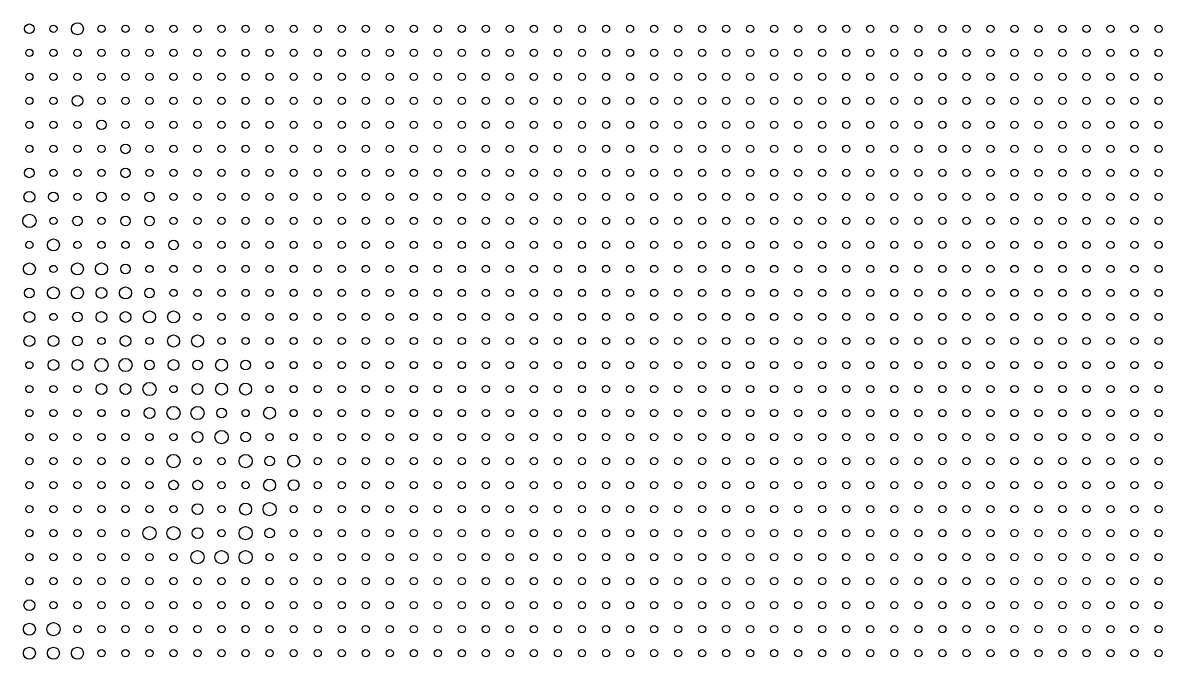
# Model space of a CAD drawing. Header units: metres. Extents: x -6 to 3826, y 14 to 2163.
# Drawn here: x 2874 to 3823, y 1095 to 1625 of the extents above; entities that cross this region are included whole.
import ezdxf

# ---------------------------------------------------------------- set-up
doc = ezdxf.new("R2010")
doc.units = ezdxf.units.M

msp = doc.modelspace()

# ---------------------------------------------------------------- linework, layer by layer
for centre, radius in [((2880, 1620), 4), ((2900, 1620), 3), ((2920, 1620), 5), ((2940, 1620), 3), ((2960, 1620), 3), ((2980, 1620), 3), ((3000, 1620), 3), ((3020, 1620), 3), ((3040, 1620), 3), ((3060, 1620), 3), ((3080, 1620), 3), ((3100, 1620), 3), ((3120, 1620), 3), ((3140, 1620), 3), ((3160, 1620), 3), ((3180, 1620), 3), ((3200, 1620), 3), ((3220, 1620), 3), ((3240, 1620), 3), ((3260, 1620), 3), ((3280, 1620), 3), ((3300, 1620), 3), ((3320, 1620), 3), ((3340, 1620), 3), ((3360, 1620), 3), ((3380, 1620), 3), ((3400, 1620), 3), ((3420, 1620), 3), ((3440, 1620), 3), ((3460, 1620), 3), ((3480, 1620), 3), ((3500, 1620), 3), ((3520, 1620), 3), ((3540, 1620), 3), ((3560, 1620), 3), ((3580, 1620), 3), ((3600, 1620), 3), ((3620, 1620), 3), ((3640, 1620), 3), ((3660, 1620), 3), ((3680, 1620), 3), ((3700, 1620), 3), ((3720, 1620), 3), ((3740, 1620), 3), ((3760, 1620), 3), ((3780, 1620), 3), ((3800, 1620), 3), ((3820, 1620), 3), ((2880, 1600), 3), ((2900, 1600), 3), ((2920, 1600), 3), ((2940, 1600), 3), ((2960, 1600), 3), ((2980, 1600), 3), ((3000, 1600), 3), ((3020, 1600), 3), ((3040, 1600), 3), ((3060, 1600), 3), ((3080, 1600), 3), ((3100, 1600), 3), ((3120, 1600), 3), ((3140, 1600), 3), ((3160, 1600), 3), ((3180, 1600), 3), ((3200, 1600), 3), ((3220, 1600), 3), ((3240, 1600), 3), ((3260, 1600), 3), ((3280, 1600), 3), ((3300, 1600), 3), ((3320, 1600), 3), ((3340, 1600), 3), ((3360, 1600), 3), ((3380, 1600), 3), ((3400, 1600), 3), ((3420, 1600), 3), ((3440, 1600), 3), ((3460, 1600), 3), ((3480, 1600), 3), ((3500, 1600), 3), ((3520, 1600), 3), ((3540, 1600), 3), ((3560, 1600), 3), ((3580, 1600), 3), ((3600, 1600), 3), ((3620, 1600), 3), ((3640, 1600), 3), ((3660, 1600), 3), ((3680, 1600), 3), ((3700, 1600), 3), ((3720, 1600), 3), ((3740, 1600), 3), ((3760, 1600), 3), ((3780, 1600), 3), ((3800, 1600), 3), ((3820, 1600), 3), ((2880, 1580), 3), ((2900, 1580), 3), ((2920, 1580), 3), ((2940, 1580), 3), ((2960, 1580), 3), ((2980, 1580), 3), ((3000, 1580), 3), ((3020, 1580), 3), ((3040, 1580), 3), ((3060, 1580), 3), ((3080, 1580), 3), ((3100, 1580), 3), ((3120, 1580), 3), ((3140, 1580), 3), ((3160, 1580), 3), ((3180, 1580), 3), ((3200, 1580), 3), ((3220, 1580), 3), ((3240, 1580), 3), ((3260, 1580), 3), ((3280, 1580), 3), ((3300, 1580), 3), ((3320, 1580), 3), ((3340, 1580), 3), ((3360, 1580), 3), ((3380, 1580), 3), ((3400, 1580), 3), ((3420, 1580), 3), ((3440, 1580), 3), ((3460, 1580), 3), ((3480, 1580), 3), ((3500, 1580), 3), ((3520, 1580), 3), ((3540, 1580), 3), ((3560, 1580), 3), ((3580, 1580), 3), ((3600, 1580), 3), ((3620, 1580), 3), ((3640, 1580), 3), ((3660, 1580), 3), ((3680, 1580), 3), ((3700, 1580), 3), ((3720, 1580), 3), ((3740, 1580), 3), ((3760, 1580), 3), ((3780, 1580), 3), ((3800, 1580), 3), ((3820, 1580), 3), ((2880, 1560), 3), ((2900, 1560), 3), ((2920, 1560), 4.5), ((2940, 1560), 3), ((2960, 1560), 3), ((2980, 1560), 3), ((3000, 1560), 3), ((3020, 1560), 3), ((3040, 1560), 3), ((3060, 1560), 3), ((3080, 1560), 3), ((3100, 1560), 3), ((3120, 1560), 3), ((3140, 1560), 3), ((3160, 1560), 3), ((3180, 1560), 3), ((3200, 1560), 3), ((3220, 1560), 3), ((3240, 1560), 3), ((3260, 1560), 3), ((3280, 1560), 3), ((3300, 1560), 3), ((3320, 1560), 3), ((3340, 1560), 3), ((3360, 1560), 3), ((3380, 1560), 3), ((3400, 1560), 3), ((3420, 1560), 3), ((3440, 1560), 3), ((3460, 1560), 3), ((3480, 1560), 3), ((3500, 1560), 3), ((3520, 1560), 3), ((3540, 1560), 3), ((3560, 1560), 3), ((3580, 1560), 3), ((3600, 1560), 3), ((3620, 1560), 3), ((3640, 1560), 3), ((3660, 1560), 3), ((3680, 1560), 3), ((3700, 1560), 3), ((3720, 1560), 3), ((3740, 1560), 3), ((3760, 1560), 3), ((3780, 1560), 3), ((3800, 1560), 3), ((3820, 1560), 3), ((2880, 1540), 3), ((2900, 1540), 3), ((2920, 1540), 3), ((2940, 1540), 4), ((2960, 1540), 3), ((2980, 1540), 3), ((3000, 1540), 3), ((3020, 1540), 3), ((3040, 1540), 3), ((3060, 1540), 3), ((3080, 1540), 3), ((3100, 1540), 3), ((3120, 1540), 3), ((3140, 1540), 3), ((3160, 1540), 3), ((3180, 1540), 3), ((3200, 1540), 3), ((3220, 1540), 3), ((3240, 1540), 3), ((3260, 1540), 3), ((3280, 1540), 3), ((3300, 1540), 3), ((3320, 1540), 3), ((3340, 1540), 3), ((3360, 1540), 3), ((3380, 1540), 3), ((3400, 1540), 3), ((3420, 1540), 3), ((3440, 1540), 3), ((3460, 1540), 3), ((3480, 1540), 3), ((3500, 1540), 3), ((3520, 1540), 3), ((3540, 1540), 3), ((3560, 1540), 3), ((3580, 1540), 3), ((3600, 1540), 3), ((3620, 1540), 3), ((3640, 1540), 3), ((3660, 1540), 3), ((3680, 1540), 3), ((3700, 1540), 3), ((3720, 1540), 3), ((3740, 1540), 3), ((3760, 1540), 3), ((3780, 1540), 3), ((3800, 1540), 3), ((3820, 1540), 3), ((2880, 1520), 3), ((2900, 1520), 3), ((2920, 1520), 3), ((2940, 1520), 3), ((2960, 1520), 4), ((2980, 1520), 3), ((3000, 1520), 3), ((3020, 1520), 3), ((3040, 1520), 3), ((3060, 1520), 3), ((3080, 1520), 3), ((3100, 1520), 3), ((3120, 1520), 3), ((3140, 1520), 3), ((3160, 1520), 3), ((3180, 1520), 3), ((3200, 1520), 3), ((3220, 1520), 3), ((3240, 1520), 3), ((3260, 1520), 3), ((3280, 1520), 3), ((3300, 1520), 3), ((3320, 1520), 3), ((3340, 1520), 3), ((3360, 1520), 3), ((3380, 1520), 3), ((3400, 1520), 3), ((3420, 1520), 3), ((3440, 1520), 3), ((3460, 1520), 3), ((3480, 1520), 3), ((3500, 1520), 3), ((3520, 1520), 3), ((3540, 1520), 3), ((3560, 1520), 3), ((3580, 1520), 3), ((3600, 1520), 3), ((3620, 1520), 3), ((3640, 1520), 3), ((3660, 1520), 3), ((3680, 1520), 3), ((3700, 1520), 3), ((3720, 1520), 3), ((3740, 1520), 3), ((3760, 1520), 3), ((3780, 1520), 3), ((3800, 1520), 3), ((3820, 1520), 3), ((2880, 1500), 4), ((2900, 1500), 3), ((2920, 1500), 3), ((2940, 1500), 3), ((2960, 1500), 4), ((2980, 1500), 3), ((3000, 1500), 3), ((3020, 1500), 3), ((3040, 1500), 3), ((3060, 1500), 3), ((3080, 1500), 3), ((3100, 1500), 3), ((3120, 1500), 3), ((3140, 1500), 3), ((3160, 1500), 3), ((3180, 1500), 3), ((3200, 1500), 3), ((3220, 1500), 3), ((3240, 1500), 3), ((3260, 1500), 3), ((3280, 1500), 3), ((3300, 1500), 3), ((3320, 1500), 3), ((3340, 1500), 3), ((3360, 1500), 3), ((3380, 1500), 3), ((3400, 1500), 3), ((3420, 1500), 3), ((3440, 1500), 3), ((3460, 1500), 3), ((3480, 1500), 3), ((3500, 1500), 3), ((3520, 1500), 3), ((3540, 1500), 3), ((3560, 1500), 3), ((3580, 1500), 3), ((3600, 1500), 3), ((3620, 1500), 3), ((3640, 1500), 3), ((3660, 1500), 3), ((3680, 1500), 3), ((3700, 1500), 3), ((3720, 1500), 3), ((3740, 1500), 3), ((3760, 1500), 3), ((3780, 1500), 3), ((3800, 1500), 3), ((3820, 1500), 3), ((2880, 1480), 4.5), ((2900, 1480), 4), ((2920, 1480), 3), ((2940, 1480), 4), ((2960, 1480), 3), ((2980, 1480), 4), ((3000, 1480), 3), ((3020, 1480), 3), ((3040, 1480), 3), ((3060, 1480), 3), ((3080, 1480), 3), ((3100, 1480), 3), ((3120, 1480), 3), ((3140, 1480), 3), ((3160, 1480), 3), ((3180, 1480), 3), ((3200, 1480), 3), ((3220, 1480), 3), ((3240, 1480), 3), ((3260, 1480), 3), ((3280, 1480), 3), ((3300, 1480), 3), ((3320, 1480), 3), ((3340, 1480), 3), ((3360, 1480), 3), ((3380, 1480), 3), ((3400, 1480), 3), ((3420, 1480), 3), ((3440, 1480), 3), ((3460, 1480), 3), ((3480, 1480), 3), ((3500, 1480), 3), ((3520, 1480), 3), ((3540, 1480), 3), ((3560, 1480), 3), ((3580, 1480), 3), ((3600, 1480), 3), ((3620, 1480), 3), ((3640, 1480), 3), ((3660, 1480), 3), ((3680, 1480), 3), ((3700, 1480), 3), ((3720, 1480), 3), ((3740, 1480), 3), ((3760, 1480), 3), ((3780, 1480), 3), ((3800, 1480), 3), ((3820, 1480), 3), ((2880, 1460), 5.5), ((2900, 1460), 3), ((2920, 1460), 4), ((2940, 1460), 3), ((2960, 1460), 4), ((2980, 1460), 4), ((3000, 1460), 3), ((3020, 1460), 3), ((3040, 1460), 3), ((3060, 1460), 3), ((3080, 1460), 3), ((3100, 1460), 3), ((3120, 1460), 3), ((3140, 1460), 3), ((3160, 1460), 3), ((3180, 1460), 3), ((3200, 1460), 3), ((3220, 1460), 3), ((3240, 1460), 3), ((3260, 1460), 3), ((3280, 1460), 3), ((3300, 1460), 3), ((3320, 1460), 3), ((3340, 1460), 3), ((3360, 1460), 3), ((3380, 1460), 3), ((3400, 1460), 3), ((3420, 1460), 3), ((3440, 1460), 3), ((3460, 1460), 3), ((3480, 1460), 3), ((3500, 1460), 3), ((3520, 1460), 3), ((3540, 1460), 3), ((3560, 1460), 3), ((3580, 1460), 3), ((3600, 1460), 3), ((3620, 1460), 3), ((3640, 1460), 3), ((3660, 1460), 3), ((3680, 1460), 3), ((3700, 1460), 3), ((3720, 1460), 3), ((3740, 1460), 3), ((3760, 1460), 3), ((3780, 1460), 3), ((3800, 1460), 3), ((3820, 1460), 3), ((2880, 1440), 3), ((2900, 1440), 5), ((2920, 1440), 3), ((2940, 1440), 3), ((2960, 1440), 3), ((2980, 1440), 3), ((3000, 1440), 4), ((3020, 1440), 3), ((3040, 1440), 3), ((3060, 1440), 3), ((3080, 1440), 3), ((3100, 1440), 3), ((3120, 1440), 3), ((3140, 1440), 3), ((3160, 1440), 3), ((3180, 1440), 3), ((3200, 1440), 3), ((3220, 1440), 3), ((3240, 1440), 3), ((3260, 1440), 3), ((3280, 1440), 3), ((3300, 1440), 3), ((3320, 1440), 3), ((3340, 1440), 3), ((3360, 1440), 3), ((3380, 1440), 3), ((3400, 1440), 3), ((3420, 1440), 3), ((3440, 1440), 3), ((3460, 1440), 3), ((3480, 1440), 3), ((3500, 1440), 3), ((3520, 1440), 3), ((3540, 1440), 3), ((3560, 1440), 3), ((3580, 1440), 3), ((3600, 1440), 3), ((3620, 1440), 3), ((3640, 1440), 3), ((3660, 1440), 3), ((3680, 1440), 3), ((3700, 1440), 3), ((3720, 1440), 3), ((3740, 1440), 3), ((3760, 1440), 3), ((3780, 1440), 3), ((3800, 1440), 3), ((3820, 1440), 3), ((2880, 1420), 5), ((2900, 1420), 3), ((2920, 1420), 5), ((2940, 1420), 5), ((2960, 1420), 4), ((2980, 1420), 3), ((3000, 1420), 3), ((3020, 1420), 3), ((3040, 1420), 3), ((3060, 1420), 3), ((3080, 1420), 3), ((3100, 1420), 3), ((3120, 1420), 3), ((3140, 1420), 3), ((3160, 1420), 3), ((3180, 1420), 3), ((3200, 1420), 3), ((3220, 1420), 3), ((3240, 1420), 3), ((3260, 1420), 3), ((3280, 1420), 3), ((3300, 1420), 3), ((3320, 1420), 3), ((3340, 1420), 3), ((3360, 1420), 3), ((3380, 1420), 3), ((3400, 1420), 3), ((3420, 1420), 3), ((3440, 1420), 3), ((3460, 1420), 3), ((3480, 1420), 3), ((3500, 1420), 3), ((3520, 1420), 3), ((3540, 1420), 3), ((3560, 1420), 3), ((3580, 1420), 3), ((3600, 1420), 3), ((3620, 1420), 3), ((3640, 1420), 3), ((3660, 1420), 3), ((3680, 1420), 3), ((3700, 1420), 3), ((3720, 1420), 3), ((3740, 1420), 3), ((3760, 1420), 3), ((3780, 1420), 3), ((3800, 1420), 3), ((3820, 1420), 3), ((2880, 1400), 4), ((2900, 1400), 5), ((2920, 1400), 5), ((2940, 1400), 4.5), ((2960, 1400), 5), ((2980, 1400), 4), ((3000, 1400), 3), ((3020, 1400), 3), ((3040, 1400), 3), ((3060, 1400), 3), ((3080, 1400), 3), ((3100, 1400), 3), ((3120, 1400), 3), ((3140, 1400), 3), ((3160, 1400), 3), ((3180, 1400), 3), ((3200, 1400), 3), ((3220, 1400), 3), ((3240, 1400), 3), ((3260, 1400), 3), ((3280, 1400), 3), ((3300, 1400), 3), ((3320, 1400), 3), ((3340, 1400), 3), ((3360, 1400), 3), ((3380, 1400), 3), ((3400, 1400), 3), ((3420, 1400), 3), ((3440, 1400), 3), ((3460, 1400), 3), ((3480, 1400), 3), ((3500, 1400), 3), ((3520, 1400), 3), ((3540, 1400), 3), ((3560, 1400), 3), ((3580, 1400), 3), ((3600, 1400), 3), ((3620, 1400), 3), ((3640, 1400), 3), ((3660, 1400), 3), ((3680, 1400), 3), ((3700, 1400), 3), ((3720, 1400), 3), ((3740, 1400), 3), ((3760, 1400), 3), ((3780, 1400), 3), ((3800, 1400), 3), ((3820, 1400), 3), ((2980, 1380), 5), ((3000, 1380), 5), ((2880, 1380), 4.5), ((2900, 1380), 3), ((2920, 1380), 4), ((2940, 1380), 4.5), ((2960, 1380), 4.5), ((3020, 1380), 3), ((3040, 1380), 3), ((3060, 1380), 3), ((3080, 1380), 3), ((3100, 1380), 3), ((3120, 1380), 3), ((3140, 1380), 3), ((3160, 1380), 3), ((3180, 1380), 3), ((3200, 1380), 3), ((3220, 1380), 3), ((3240, 1380), 3), ((3260, 1380), 3), ((3280, 1380), 3), ((3300, 1380), 3), ((3320, 1380), 3), ((3340, 1380), 3), ((3360, 1380), 3), ((3380, 1380), 3), ((3400, 1380), 3), ((3420, 1380), 3), ((3440, 1380), 3), ((3460, 1380), 3), ((3480, 1380), 3), ((3500, 1380), 3), ((3520, 1380), 3), ((3540, 1380), 3), ((3560, 1380), 3), ((3580, 1380), 3), ((3600, 1380), 3), ((3620, 1380), 3), ((3640, 1380), 3), ((3660, 1380), 3), ((3680, 1380), 3), ((3700, 1380), 3), ((3720, 1380), 3), ((3740, 1380), 3), ((3760, 1380), 3), ((3780, 1380), 3), ((3800, 1380), 3), ((3820, 1380), 3), ((2880, 1360), 4.5), ((2900, 1360), 4.5), ((2920, 1360), 4), ((2940, 1360), 3), ((2960, 1360), 4.5), ((2980, 1360), 3), ((3000, 1360), 5), ((3020, 1360), 5), ((3040, 1360), 3), ((3060, 1360), 3), ((3080, 1360), 3), ((3100, 1360), 3), ((3120, 1360), 3), ((3140, 1360), 3), ((3160, 1360), 3), ((3180, 1360), 3), ((3200, 1360), 3), ((3220, 1360), 3), ((3240, 1360), 3), ((3260, 1360), 3), ((3280, 1360), 3), ((3300, 1360), 3), ((3320, 1360), 3), ((3340, 1360), 3), ((3360, 1360), 3), ((3380, 1360), 3), ((3400, 1360), 3), ((3420, 1360), 3), ((3440, 1360), 3), ((3460, 1360), 3), ((3480, 1360), 3), ((3500, 1360), 3), ((3520, 1360), 3), ((3540, 1360), 3), ((3560, 1360), 3), ((3580, 1360), 3), ((3600, 1360), 3), ((3620, 1360), 3), ((3640, 1360), 3), ((3660, 1360), 3), ((3680, 1360), 3), ((3700, 1360), 3), ((3720, 1360), 3), ((3740, 1360), 3), ((3760, 1360), 3), ((3780, 1360), 3), ((3800, 1360), 3), ((3820, 1360), 3), ((2880, 1340), 3), ((2900, 1340), 4.5), ((2920, 1340), 4.5), ((2940, 1340), 5.5), ((2960, 1340), 5.5), ((2980, 1340), 4), ((3000, 1340), 4.5), ((3020, 1340), 4), ((3040, 1340), 5), ((3060, 1340), 4), ((3080, 1340), 3), ((3100, 1340), 3), ((3120, 1340), 3), ((3140, 1340), 3), ((3160, 1340), 3), ((3180, 1340), 3), ((3200, 1340), 3), ((3220, 1340), 3), ((3240, 1340), 3), ((3260, 1340), 3), ((3280, 1340), 3), ((3300, 1340), 3), ((3320, 1340), 3), ((3340, 1340), 3), ((3360, 1340), 3), ((3380, 1340), 3), ((3400, 1340), 3), ((3420, 1340), 3), ((3440, 1340), 3), ((3460, 1340), 3), ((3480, 1340), 3), ((3500, 1340), 3), ((3520, 1340), 3), ((3540, 1340), 3), ((3560, 1340), 3), ((3580, 1340), 3), ((3600, 1340), 3), ((3620, 1340), 3), ((3640, 1340), 3), ((3660, 1340), 3), ((3680, 1340), 3), ((3700, 1340), 3), ((3720, 1340), 3), ((3740, 1340), 3), ((3760, 1340), 3), ((3780, 1340), 3), ((3800, 1340), 3), ((3820, 1340), 3), ((2880, 1320), 3), ((2900, 1320), 3), ((2920, 1320), 3), ((2940, 1320), 4.5), ((2960, 1320), 4.5), ((2980, 1320), 5.5), ((3000, 1320), 3), ((3020, 1320), 4.5), ((3040, 1320), 5), ((3060, 1320), 5), ((3080, 1320), 3), ((3100, 1320), 3), ((3120, 1320), 3), ((3140, 1320), 3), ((3160, 1320), 3), ((3180, 1320), 3), ((3200, 1320), 3), ((3220, 1320), 3), ((3240, 1320), 3), ((3260, 1320), 3), ((3280, 1320), 3), ((3300, 1320), 3), ((3320, 1320), 3), ((3340, 1320), 3), ((3360, 1320), 3), ((3380, 1320), 3), ((3400, 1320), 3), ((3420, 1320), 3), ((3440, 1320), 3), ((3460, 1320), 3), ((3480, 1320), 3), ((3500, 1320), 3), ((3520, 1320), 3), ((3540, 1320), 3), ((3560, 1320), 3), ((3580, 1320), 3), ((3600, 1320), 3), ((3620, 1320), 3), ((3640, 1320), 3), ((3660, 1320), 3), ((3680, 1320), 3), ((3700, 1320), 3), ((3720, 1320), 3), ((3740, 1320), 3), ((3760, 1320), 3), ((3780, 1320), 3), ((3800, 1320), 3), ((3820, 1320), 3), ((2880, 1300), 3), ((2900, 1300), 3), ((2920, 1300), 3), ((2940, 1300), 3), ((2960, 1300), 3), ((2980, 1300), 4.5), ((3000, 1300), 5.5), ((3020, 1300), 5.5), ((3040, 1300), 4), ((3060, 1300), 3), ((3080, 1300), 5), ((3100, 1300), 3), ((3120, 1300), 3), ((3140, 1300), 3), ((3160, 1300), 3), ((3180, 1300), 3), ((3200, 1300), 3), ((3220, 1300), 3), ((3240, 1300), 3), ((3260, 1300), 3), ((3280, 1300), 3), ((3300, 1300), 3), ((3320, 1300), 3), ((3340, 1300), 3), ((3360, 1300), 3), ((3380, 1300), 3), ((3400, 1300), 3), ((3420, 1300), 3), ((3440, 1300), 3), ((3460, 1300), 3), ((3480, 1300), 3), ((3500, 1300), 3), ((3520, 1300), 3), ((3540, 1300), 3), ((3560, 1300), 3), ((3580, 1300), 3), ((3600, 1300), 3), ((3620, 1300), 3), ((3640, 1300), 3), ((3660, 1300), 3), ((3680, 1300), 3), ((3700, 1300), 3), ((3720, 1300), 3), ((3740, 1300), 3), ((3760, 1300), 3), ((3780, 1300), 3), ((3800, 1300), 3), ((3820, 1300), 3), ((2880, 1280), 3), ((2900, 1280), 3), ((2920, 1280), 3), ((2940, 1280), 3), ((2960, 1280), 3), ((2980, 1280), 3), ((3000, 1280), 3), ((3020, 1280), 4.5), ((3040, 1280), 5.5), ((3060, 1280), 4), ((3080, 1280), 3), ((3100, 1280), 3), ((3120, 1280), 3), ((3140, 1280), 3), ((3160, 1280), 3), ((3180, 1280), 3), ((3200, 1280), 3), ((3220, 1280), 3), ((3240, 1280), 3), ((3260, 1280), 3), ((3280, 1280), 3), ((3300, 1280), 3), ((3320, 1280), 3), ((3340, 1280), 3), ((3360, 1280), 3), ((3380, 1280), 3), ((3400, 1280), 3), ((3420, 1280), 3), ((3440, 1280), 3), ((3460, 1280), 3), ((3480, 1280), 3), ((3500, 1280), 3), ((3520, 1280), 3), ((3540, 1280), 3), ((3560, 1280), 3), ((3580, 1280), 3), ((3600, 1280), 3), ((3620, 1280), 3), ((3640, 1280), 3), ((3660, 1280), 3), ((3680, 1280), 3), ((3700, 1280), 3), ((3720, 1280), 3), ((3740, 1280), 3), ((3760, 1280), 3), ((3780, 1280), 3), ((3800, 1280), 3), ((3820, 1280), 3), ((2880, 1260), 3), ((2900, 1260), 3), ((2920, 1260), 3), ((2940, 1260), 3), ((2960, 1260), 3), ((2980, 1260), 3), ((3000, 1260), 5.5), ((3020, 1260), 3), ((3040, 1260), 3), ((3060, 1260), 5.5), ((3080, 1260), 4), ((3100, 1260), 5), ((3120, 1260), 3), ((3140, 1260), 3), ((3160, 1260), 3), ((3180, 1260), 3), ((3200, 1260), 3), ((3220, 1260), 3), ((3240, 1260), 3), ((3260, 1260), 3), ((3280, 1260), 3), ((3300, 1260), 3), ((3320, 1260), 3), ((3340, 1260), 3), ((3360, 1260), 3), ((3380, 1260), 3), ((3400, 1260), 3), ((3420, 1260), 3), ((3440, 1260), 3), ((3460, 1260), 3), ((3480, 1260), 3), ((3500, 1260), 3), ((3520, 1260), 3), ((3540, 1260), 3), ((3560, 1260), 3), ((3580, 1260), 3), ((3600, 1260), 3), ((3620, 1260), 3), ((3640, 1260), 3), ((3660, 1260), 3), ((3680, 1260), 3), ((3700, 1260), 3), ((3720, 1260), 3), ((3740, 1260), 3), ((3760, 1260), 3), ((3780, 1260), 3), ((3800, 1260), 3), ((3820, 1260), 3), ((2880, 1240), 3), ((2900, 1240), 3), ((2920, 1240), 3), ((2940, 1240), 3), ((2960, 1240), 3), ((2980, 1240), 3), ((3000, 1240), 4), ((3020, 1240), 4), ((3040, 1240), 3), ((3060, 1240), 3), ((3080, 1240), 5), ((3100, 1240), 4.5), ((3120, 1240), 3), ((3140, 1240), 3), ((3160, 1240), 3), ((3180, 1240), 3), ((3200, 1240), 3), ((3220, 1240), 3), ((3240, 1240), 3), ((3260, 1240), 3), ((3280, 1240), 3), ((3300, 1240), 3), ((3320, 1240), 3), ((3340, 1240), 3), ((3360, 1240), 3), ((3380, 1240), 3), ((3400, 1240), 3), ((3420, 1240), 3), ((3440, 1240), 3), ((3460, 1240), 3), ((3480, 1240), 3), ((3500, 1240), 3), ((3520, 1240), 3), ((3540, 1240), 3), ((3560, 1240), 3), ((3580, 1240), 3), ((3600, 1240), 3), ((3620, 1240), 3), ((3640, 1240), 3), ((3660, 1240), 3), ((3680, 1240), 3), ((3700, 1240), 3), ((3720, 1240), 3), ((3740, 1240), 3), ((3760, 1240), 3), ((3780, 1240), 3), ((3800, 1240), 3), ((3820, 1240), 3), ((3020, 1220), 4.5), ((3060, 1220), 5), ((3080, 1220), 5.5), ((2880, 1220), 3), ((2900, 1220), 3), ((2920, 1220), 3), ((2940, 1220), 3), ((2960, 1220), 3), ((2980, 1220), 3), ((3000, 1220), 3), ((3040, 1220), 3), ((3100, 1220), 3), ((3120, 1220), 3), ((3140, 1220), 3), ((3160, 1220), 3), ((3180, 1220), 3), ((3200, 1220), 3), ((3220, 1220), 3), ((3240, 1220), 3), ((3260, 1220), 3), ((3280, 1220), 3), ((3300, 1220), 3), ((3320, 1220), 3), ((3340, 1220), 3), ((3360, 1220), 3), ((3380, 1220), 3), ((3400, 1220), 3), ((3420, 1220), 3), ((3440, 1220), 3), ((3460, 1220), 3), ((3480, 1220), 3), ((3500, 1220), 3), ((3520, 1220), 3), ((3540, 1220), 3), ((3560, 1220), 3), ((3580, 1220), 3), ((3600, 1220), 3), ((3620, 1220), 3), ((3640, 1220), 3), ((3660, 1220), 3), ((3680, 1220), 3), ((3700, 1220), 3), ((3720, 1220), 3), ((3740, 1220), 3), ((3760, 1220), 3), ((3780, 1220), 3), ((3800, 1220), 3), ((3820, 1220), 3), ((2980, 1200), 5.5), ((3000, 1200), 5.5), ((3060, 1200), 5.5), ((2880, 1200), 3), ((2900, 1200), 3), ((2920, 1200), 3), ((2940, 1200), 3), ((2960, 1200), 3), ((3020, 1200), 4.5), ((3040, 1200), 3), ((3080, 1200), 4), ((3100, 1200), 3), ((3120, 1200), 3), ((3140, 1200), 3), ((3160, 1200), 3), ((3180, 1200), 3), ((3200, 1200), 3), ((3220, 1200), 3), ((3240, 1200), 3), ((3260, 1200), 3), ((3280, 1200), 3), ((3300, 1200), 3), ((3320, 1200), 3), ((3340, 1200), 3), ((3360, 1200), 3), ((3380, 1200), 3), ((3400, 1200), 3), ((3420, 1200), 3), ((3440, 1200), 3), ((3460, 1200), 3), ((3480, 1200), 3), ((3500, 1200), 3), ((3520, 1200), 3), ((3540, 1200), 3), ((3560, 1200), 3), ((3580, 1200), 3), ((3600, 1200), 3), ((3620, 1200), 3), ((3640, 1200), 3), ((3660, 1200), 3), ((3680, 1200), 3), ((3700, 1200), 3), ((3720, 1200), 3), ((3740, 1200), 3), ((3760, 1200), 3), ((3780, 1200), 3), ((3800, 1200), 3), ((3820, 1200), 3), ((2880, 1180), 3), ((2900, 1180), 3), ((2920, 1180), 3), ((2940, 1180), 3), ((2960, 1180), 3), ((2980, 1180), 3), ((3000, 1180), 3), ((3020, 1180), 5.5), ((3040, 1180), 5.5), ((3060, 1180), 5.5), ((3080, 1180), 3), ((3100, 1180), 3), ((3120, 1180), 3), ((3140, 1180), 3), ((3160, 1180), 3), ((3180, 1180), 3), ((3200, 1180), 3), ((3220, 1180), 3), ((3240, 1180), 3), ((3260, 1180), 3), ((3280, 1180), 3), ((3300, 1180), 3), ((3320, 1180), 3), ((3340, 1180), 3), ((3360, 1180), 3), ((3380, 1180), 3), ((3400, 1180), 3), ((3420, 1180), 3), ((3440, 1180), 3), ((3460, 1180), 3), ((3480, 1180), 3), ((3500, 1180), 3), ((3520, 1180), 3), ((3540, 1180), 3), ((3560, 1180), 3), ((3580, 1180), 3), ((3600, 1180), 3), ((3620, 1180), 3), ((3640, 1180), 3), ((3660, 1180), 3), ((3680, 1180), 3), ((3700, 1180), 3), ((3720, 1180), 3), ((3740, 1180), 3), ((3760, 1180), 3), ((3780, 1180), 3), ((3800, 1180), 3), ((3820, 1180), 3), ((2880, 1160), 3), ((2900, 1160), 3), ((2920, 1160), 3), ((2940, 1160), 3), ((2960, 1160), 3), ((2980, 1160), 3), ((3000, 1160), 3), ((3020, 1160), 3), ((3040, 1160), 3), ((3060, 1160), 3), ((3080, 1160), 3), ((3100, 1160), 3), ((3120, 1160), 3), ((3140, 1160), 3), ((3160, 1160), 3), ((3180, 1160), 3), ((3200, 1160), 3), ((3220, 1160), 3), ((3240, 1160), 3), ((3260, 1160), 3), ((3280, 1160), 3), ((3300, 1160), 3), ((3320, 1160), 3), ((3340, 1160), 3), ((3360, 1160), 3), ((3380, 1160), 3), ((3400, 1160), 3), ((3420, 1160), 3), ((3440, 1160), 3), ((3460, 1160), 3), ((3480, 1160), 3), ((3500, 1160), 3), ((3520, 1160), 3), ((3540, 1160), 3), ((3560, 1160), 3), ((3580, 1160), 3), ((3600, 1160), 3), ((3620, 1160), 3), ((3640, 1160), 3), ((3660, 1160), 3), ((3680, 1160), 3), ((3700, 1160), 3), ((3720, 1160), 3), ((3740, 1160), 3), ((3760, 1160), 3), ((3780, 1160), 3), ((3800, 1160), 3), ((3820, 1160), 3), ((2880, 1140), 4.5), ((2900, 1140), 3), ((2920, 1140), 3), ((2940, 1140), 3), ((2960, 1140), 3), ((2980, 1140), 3), ((3000, 1140), 3), ((3020, 1140), 3), ((3040, 1140), 3), ((3060, 1140), 3), ((3080, 1140), 3), ((3100, 1140), 3), ((3120, 1140), 3), ((3140, 1140), 3), ((3160, 1140), 3), ((3180, 1140), 3), ((3200, 1140), 3), ((3220, 1140), 3), ((3240, 1140), 3), ((3260, 1140), 3), ((3280, 1140), 3), ((3300, 1140), 3), ((3320, 1140), 3), ((3340, 1140), 3), ((3360, 1140), 3), ((3380, 1140), 3), ((3400, 1140), 3), ((3420, 1140), 3), ((3440, 1140), 3), ((3460, 1140), 3), ((3480, 1140), 3), ((3500, 1140), 3), ((3520, 1140), 3), ((3540, 1140), 3), ((3560, 1140), 3), ((3580, 1140), 3), ((3600, 1140), 3), ((3620, 1140), 3), ((3640, 1140), 3), ((3660, 1140), 3), ((3680, 1140), 3), ((3700, 1140), 3), ((3720, 1140), 3), ((3740, 1140), 3), ((3760, 1140), 3), ((3780, 1140), 3), ((3800, 1140), 3), ((3820, 1140), 3), ((2880, 1120), 5), ((2900, 1120), 5.5), ((2920, 1120), 3), ((2940, 1120), 3), ((2960, 1120), 3), ((2980, 1120), 3), ((3000, 1120), 3), ((3020, 1120), 3), ((3040, 1120), 3), ((3060, 1120), 3), ((3080, 1120), 3), ((3100, 1120), 3), ((3120, 1120), 3), ((3140, 1120), 3), ((3160, 1120), 3), ((3180, 1120), 3), ((3200, 1120), 3), ((3220, 1120), 3), ((3240, 1120), 3), ((3260, 1120), 3), ((3280, 1120), 3), ((3300, 1120), 3), ((3320, 1120), 3), ((3340, 1120), 3), ((3360, 1120), 3), ((3380, 1120), 3), ((3400, 1120), 3), ((3420, 1120), 3), ((3440, 1120), 3), ((3460, 1120), 3), ((3480, 1120), 3), ((3500, 1120), 3), ((3520, 1120), 3), ((3540, 1120), 3), ((3560, 1120), 3), ((3580, 1120), 3), ((3600, 1120), 3), ((3620, 1120), 3), ((3640, 1120), 3), ((3660, 1120), 3), ((3680, 1120), 3), ((3700, 1120), 3), ((3720, 1120), 3), ((3740, 1120), 3), ((3760, 1120), 3), ((3780, 1120), 3), ((3800, 1120), 3), ((3820, 1120), 3), ((2880, 1100), 5), ((2900, 1100), 5), ((2920, 1100), 5), ((2940, 1100), 3), ((2960, 1100), 3), ((2980, 1100), 3), ((3000, 1100), 3), ((3020, 1100), 3), ((3040, 1100), 3), ((3060, 1100), 3), ((3080, 1100), 3), ((3100, 1100), 3), ((3120, 1100), 3), ((3140, 1100), 3), ((3160, 1100), 3), ((3180, 1100), 3), ((3200, 1100), 3), ((3220, 1100), 3), ((3240, 1100), 3), ((3260, 1100), 3), ((3280, 1100), 3), ((3300, 1100), 3), ((3320, 1100), 3), ((3340, 1100), 3), ((3360, 1100), 3), ((3380, 1100), 3), ((3400, 1100), 3), ((3420, 1100), 3), ((3440, 1100), 3), ((3460, 1100), 3), ((3480, 1100), 3), ((3500, 1100), 3), ((3520, 1100), 3), ((3540, 1100), 3), ((3560, 1100), 3), ((3580, 1100), 3), ((3600, 1100), 3), ((3620, 1100), 3), ((3640, 1100), 3), ((3660, 1100), 3), ((3680, 1100), 3), ((3700, 1100), 3), ((3720, 1100), 3), ((3740, 1100), 3), ((3760, 1100), 3), ((3780, 1100), 3), ((3800, 1100), 3), ((3820, 1100), 3)]:
    msp.add_circle(centre, radius)

doc.saveas('drawing.dxf')
